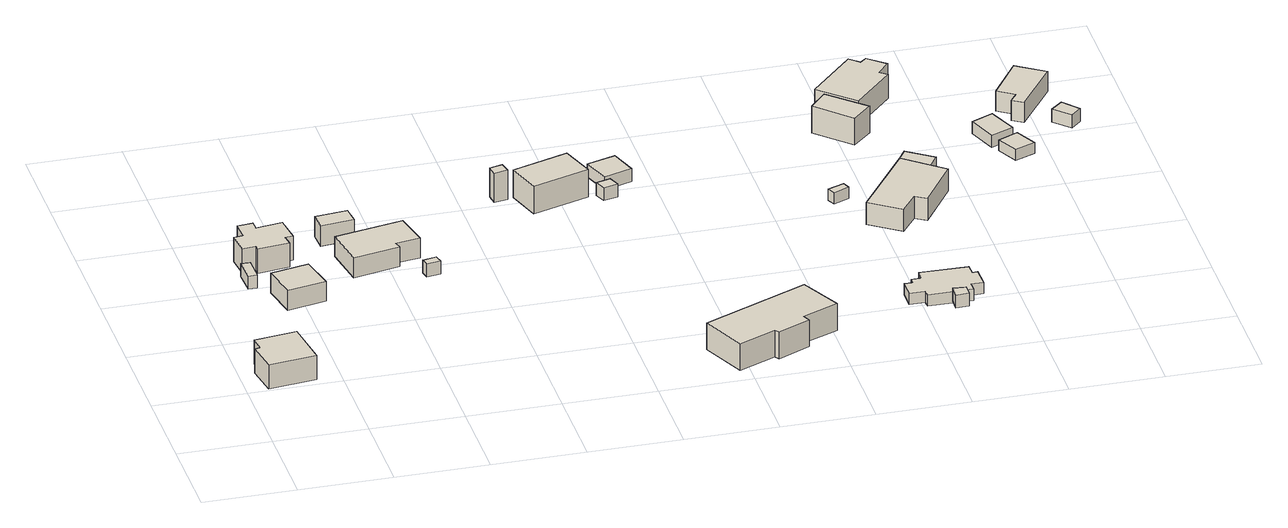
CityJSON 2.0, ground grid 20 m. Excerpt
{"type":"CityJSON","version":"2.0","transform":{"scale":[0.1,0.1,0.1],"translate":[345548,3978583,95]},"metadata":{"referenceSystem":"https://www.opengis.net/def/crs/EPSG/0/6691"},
"CityObjects":{
"building1":{"type":"Building","attributes":{"measuredHeight":7.8},"geometry":[{"type":"Solid","lod":"1","boundaries":[[[[0,1,2,3,4,5]],[[4,6,7,5]],[[3,8,6,4]],[[2,9,8,3]],[[1,10,9,2]],[[0,11,10,1]],[[5,7,11,0]],[[6,8,9,10,11,7]]]]}]},
"building2":{"type":"Building","attributes":{"measuredHeight":3},"geometry":[{"type":"Solid","lod":"1","boundaries":[[[[12,13,14,15]],[[14,16,17,15]],[[13,18,16,14]],[[12,19,18,13]],[[15,17,19,12]],[[16,18,19,17]]]]}]},
"building3":{"type":"Building","attributes":{"measuredHeight":6},"geometry":[{"type":"Solid","lod":"1","boundaries":[[[[20,21,22,23]],[[22,24,25,23]],[[21,26,24,22]],[[20,27,26,21]],[[23,25,27,20]],[[24,26,27,25]]]]}]},
"building4":{"type":"Building","attributes":{"measuredHeight":7.8},"geometry":[{"type":"Solid","lod":"1","boundaries":[[[[28,29,30,31,32,33,34,35,36,37,38,39]],[[38,40,41,39]],[[37,42,40,38]],[[36,43,42,37]],[[35,44,43,36]],[[34,45,44,35]],[[33,46,45,34]],[[32,47,46,33]],[[31,48,47,32]],[[30,49,48,31]],[[29,50,49,30]],[[28,51,50,29]],[[39,41,51,28]],[[40,42,43,44,45,46,47,48,49,50,51,41]]]]}]},
"building5":{"type":"Building","attributes":{"measuredHeight":6.6},"geometry":[{"type":"Solid","lod":"1","boundaries":[[[[52,53,54,55]],[[54,56,57,55]],[[53,58,56,54]],[[52,59,58,53]],[[55,57,59,52]],[[56,58,59,57]]]]}]},
"building6":{"type":"Building","attributes":{"measuredHeight":6},"geometry":[{"type":"Solid","lod":"1","boundaries":[[[[60,61,62,63,64,65]],[[64,66,67,65]],[[63,68,66,64]],[[62,69,68,63]],[[61,70,69,62]],[[60,71,70,61]],[[65,67,71,60]],[[66,68,69,70,71,67]]]]}]},
"building7":{"type":"Building","attributes":{"measuredHeight":3},"geometry":[{"type":"Solid","lod":"1","boundaries":[[[[72,73,74,75]],[[74,76,77,75]],[[73,78,76,74]],[[72,79,78,73]],[[75,77,79,72]],[[76,78,79,77]]]]}]},
"building8":{"type":"Building","attributes":{"measuredHeight":6.8},"geometry":[{"type":"Solid","lod":"1","boundaries":[[[[80,81,82,83]],[[82,84,85,83]],[[81,86,84,82]],[[80,87,86,81]],[[83,85,87,80]],[[84,86,87,85]]]]}]},
"building9":{"type":"Building","attributes":{"measuredHeight":7.9},"geometry":[{"type":"Solid","lod":"1","boundaries":[[[[88,89,90,91]],[[90,92,93,91]],[[89,94,92,90]],[[88,95,94,89]],[[91,93,95,88]],[[92,94,95,93]]]]}]},
"building10":{"type":"Building","attributes":{"measuredHeight":3},"geometry":[{"type":"Solid","lod":"1","boundaries":[[[[96,97,98,99]],[[98,100,101,99]],[[97,102,100,98]],[[96,103,102,97]],[[99,101,103,96]],[[100,102,103,101]]]]}]},
"building11":{"type":"Building","attributes":{"measuredHeight":8.4},"geometry":[{"type":"Solid","lod":"1","boundaries":[[[[104,105,106,107,108,109,110,111]],[[110,112,113,111]],[[109,114,112,110]],[[108,115,114,109]],[[107,116,115,108]],[[106,117,116,107]],[[105,118,117,106]],[[104,119,118,105]],[[111,113,119,104]],[[112,114,115,116,117,118,119,113]]]]}]},
"building12":{"type":"Building","attributes":{"measuredHeight":3},"geometry":[{"type":"Solid","lod":"1","boundaries":[[[[120,121,122,123]],[[122,124,125,123]],[[121,126,124,122]],[[120,127,126,121]],[[123,125,127,120]],[[124,126,127,125]]]]}]},
"building13":{"type":"Building","attributes":{"measuredHeight":2.6},"geometry":[{"type":"Solid","lod":"1","boundaries":[[[[128,129,130,131]],[[130,132,133,131]],[[129,134,132,130]],[[128,135,134,129]],[[131,133,135,128]],[[132,134,135,133]]]]}]},
"building14":{"type":"Building","attributes":{"measuredHeight":3},"geometry":[{"type":"Solid","lod":"1","boundaries":[[[[136,137,138,139]],[[138,140,141,139]],[[137,142,140,138]],[[136,143,142,137]],[[139,141,143,136]],[[140,142,143,141]]]]}]},
"building15":{"type":"Building","attributes":{"measuredHeight":2.6},"geometry":[{"type":"Solid","lod":"1","boundaries":[[[[144,145,146,147,148,149,150,151,152,153,154,155,156,157]],[[156,158,159,157]],[[155,160,158,156]],[[154,161,160,155]],[[153,162,161,154]],[[152,163,162,153]],[[151,164,163,152]],[[150,165,164,151]],[[149,166,165,150]],[[148,167,166,149]],[[147,168,167,148]],[[146,169,168,147]],[[145,170,169,146]],[[144,171,170,145]],[[157,159,171,144]],[[158,160,161,162,163,164,165,166,167,168,169,170,171,159]]]]}]},
"building16":{"type":"Building","attributes":{"measuredHeight":6.2},"geometry":[{"type":"Solid","lod":"1","boundaries":[[[[172,173,174,175,176,177]],[[176,178,179,177]],[[175,180,178,176]],[[174,181,180,175]],[[173,182,181,174]],[[172,183,182,173]],[[177,179,183,172]],[[178,180,181,182,183,179]]]]}]},
"building17":{"type":"Building","attributes":{"measuredHeight":7.3},"geometry":[{"type":"Solid","lod":"1","boundaries":[[[[184,185,186,187]],[[186,188,189,187]],[[185,190,188,186]],[[184,191,190,185]],[[187,189,191,184]],[[188,190,191,189]]]]}]},
"building18":{"type":"Building","attributes":{"measuredHeight":3.4},"geometry":[{"type":"Solid","lod":"1","boundaries":[[[[192,193,194,195]],[[194,196,197,195]],[[193,198,196,194]],[[192,199,198,193]],[[195,197,199,192]],[[196,198,199,197]]]]}]},
"building19":{"type":"Building","attributes":{"measuredHeight":8},"geometry":[{"type":"Solid","lod":"1","boundaries":[[[[200,201,202,203,204,205,206,207]],[[206,208,209,207]],[[205,210,208,206]],[[204,211,210,205]],[[203,212,211,204]],[[202,213,212,203]],[[201,214,213,202]],[[200,215,214,201]],[[207,209,215,200]],[[208,210,211,212,213,214,215,209]]]]}]},
"building20":{"type":"Building","attributes":{"measuredHeight":2.8},"geometry":[{"type":"Solid","lod":"1","boundaries":[[[[216,217,218,219]],[[218,220,221,219]],[[217,222,220,218]],[[216,223,222,217]],[[219,221,223,216]],[[220,222,223,221]]]]}]},
"building21":{"type":"Building","attributes":{"measuredHeight":2.5},"geometry":[{"type":"Solid","lod":"1","boundaries":[[[[224,225,226,227]],[[226,228,229,227]],[[225,230,228,226]],[[224,231,230,225]],[[227,229,231,224]],[[228,230,231,229]]]]}]},
"building22":{"type":"Building","attributes":{"measuredHeight":6.3},"geometry":[{"type":"Solid","lod":"1","boundaries":[[[[232,233,234,235,236,237]],[[236,238,239,237]],[[235,240,238,236]],[[234,241,240,235]],[[233,242,241,234]],[[232,243,242,233]],[[237,239,243,232]],[[238,240,241,242,243,239]]]]}]},
"building23":{"type":"Building","attributes":{"measuredHeight":3},"geometry":[{"type":"Solid","lod":"1","boundaries":[[[[244,245,246,247]],[[246,248,249,247]],[[245,250,248,246]],[[244,251,250,245]],[[247,249,251,244]],[[248,250,251,249]]]]}]}
},
"vertices":[
[102,200,76],[116,97,76],[13,84,76],[2,153,76],[13,155,76],[11,188,76],[13,155,132],[11,188,132],[2,153,132],[13,84,132],[116,97,132],[102,200,132],
[82,494,100],[83,441,100],[64,441,100],[62,494,100],[64,441,130],[62,494,130],[83,441,130],[82,494,130],
[191,450,89],[208,374,89],[124,357,89],[109,434,89],[124,357,135],[109,434,135],[208,374,135],[191,450,135],
[173,588,101],[180,529,101],[163,527,101],[166,504,101],[98,496,101],[97,508,101],[68,505,101],[63,554,101],[84,557,101],[82,597,101],[115,600,101],[116,580,101],[115,600,157],[116,580,157],[82,597,157],[84,557,157],[63,554,157],[68,505,157],[97,508,157],[98,496,157],[166,504,157],[163,527,157],[180,529,157],[173,588,157],
[247,616,97],[317,623,97],[321,584,97],[249,576,97],[321,584,144],[249,576,144],[317,623,144],[247,616,144],
[418,571,89],[434,494,89],[382,486,89],[386,470,89],[285,450,89],[270,543,89],[285,450,135],[270,543,135],[386,470,135],[382,486,135],[434,494,135],[418,571,135],
[456,450,83],[461,432,83],[430,426,83],[427,444,83],[430,426,113],[427,444,113],[461,432,113],[456,450,113],
[656,692,94],[661,668,94],[632,662,94],[629,686,94],[632,662,162],[629,686,162],[661,668,162],[656,692,162],
[800,731,82],[825,657,82],[702,619,82],[679,693,82],[702,619,146],[679,693,146],[825,657,146],[800,731,146],
[874,670,80],[884,646,80],[852,638,80],[843,662,80],[852,638,110],[843,662,110],[884,646,110],[874,670,110],
[1156,207,21],[1201,116,21],[1123,83,21],[1130,67,21],[1060,35,21],[1053,44,21],[972,9,21],[928,107,21],[972,9,83],[928,107,83],[1053,44,83],[1060,35,83],[1130,67,83],[1123,83,83],[1201,116,83],[1156,207,83],
[908,762,77],[927,703,77],[867,684,77],[846,744,77],[867,684,107],[846,744,107],[927,703,107],[908,762,107],
[1342,607,40],[1348,590,40],[1314,575,40],[1306,593,40],[1314,575,66],[1306,593,66],[1348,590,66],[1342,607,66],
[1482,169,21],[1482,143,21],[1453,142,21],[1455,171,21],[1453,142,51],[1455,171,51],[1482,143,51],[1482,169,51],
[1517,283,3],[1518,259,3],[1529,259,3],[1530,214,3],[1504,214,3],[1504,193,3],[1409,194,3],[1408,209,3],[1374,209,3],[1375,250,3],[1392,250,3],[1393,263,3],[1412,263,3],[1414,286,3],[1412,263,29],[1414,286,29],[1393,263,29],[1392,250,29],[1375,250,29],[1374,209,29],[1408,209,29],[1409,194,29],[1504,193,29],[1504,214,29],[1530,214,29],[1529,259,29],[1518,259,29],[1517,283,29],
[1556,595,24],[1486,492,24],[1462,506,24],[1429,461,24],[1363,507,24],[1473,662,24],[1363,507,75],[1473,662,75],[1429,461,75],[1462,506,75],[1486,492,75],[1556,595,75],
[1451,820,48],[1410,780,48],[1339,849,48],[1375,890,48],[1339,849,110],[1375,890,110],[1410,780,110],[1451,820,110],
[1550,669,29],[1531,640,29],[1475,679,29],[1494,708,29],[1475,679,62],[1494,708,62],[1531,640,62],[1550,669,62],
[1531,982,50],[1506,953,50],[1521,941,50],[1437,853,50],[1363,920,50],[1459,1021,50],[1480,1002,50],[1494,1014,50],[1480,1002,106],[1494,1014,106],[1459,1021,106],[1363,920,106],[1437,853,106],[1521,941,106],[1506,953,106],[1531,982,106],
[1710,838,17],[1736,774,17],[1687,753,17],[1663,817,17],[1687,753,45],[1663,817,45],[1736,774,45],[1710,838,45],
[1741,759,16],[1765,711,16],[1721,693,16],[1698,739,16],[1721,693,41],[1698,739,41],[1765,711,41],[1741,759,41],
[1853,943,17],[1775,834,17],[1752,849,17],[1767,869,17],[1732,893,17],[1792,983,17],[1732,893,63],[1792,983,63],[1767,869,63],[1752,849,63],[1775,834,63],[1853,943,63],
[1857,851,13],[1887,816,13],[1865,795,13],[1831,828,13],[1865,795,43],[1831,828,43],[1887,816,43],[1857,851,43]
]}
